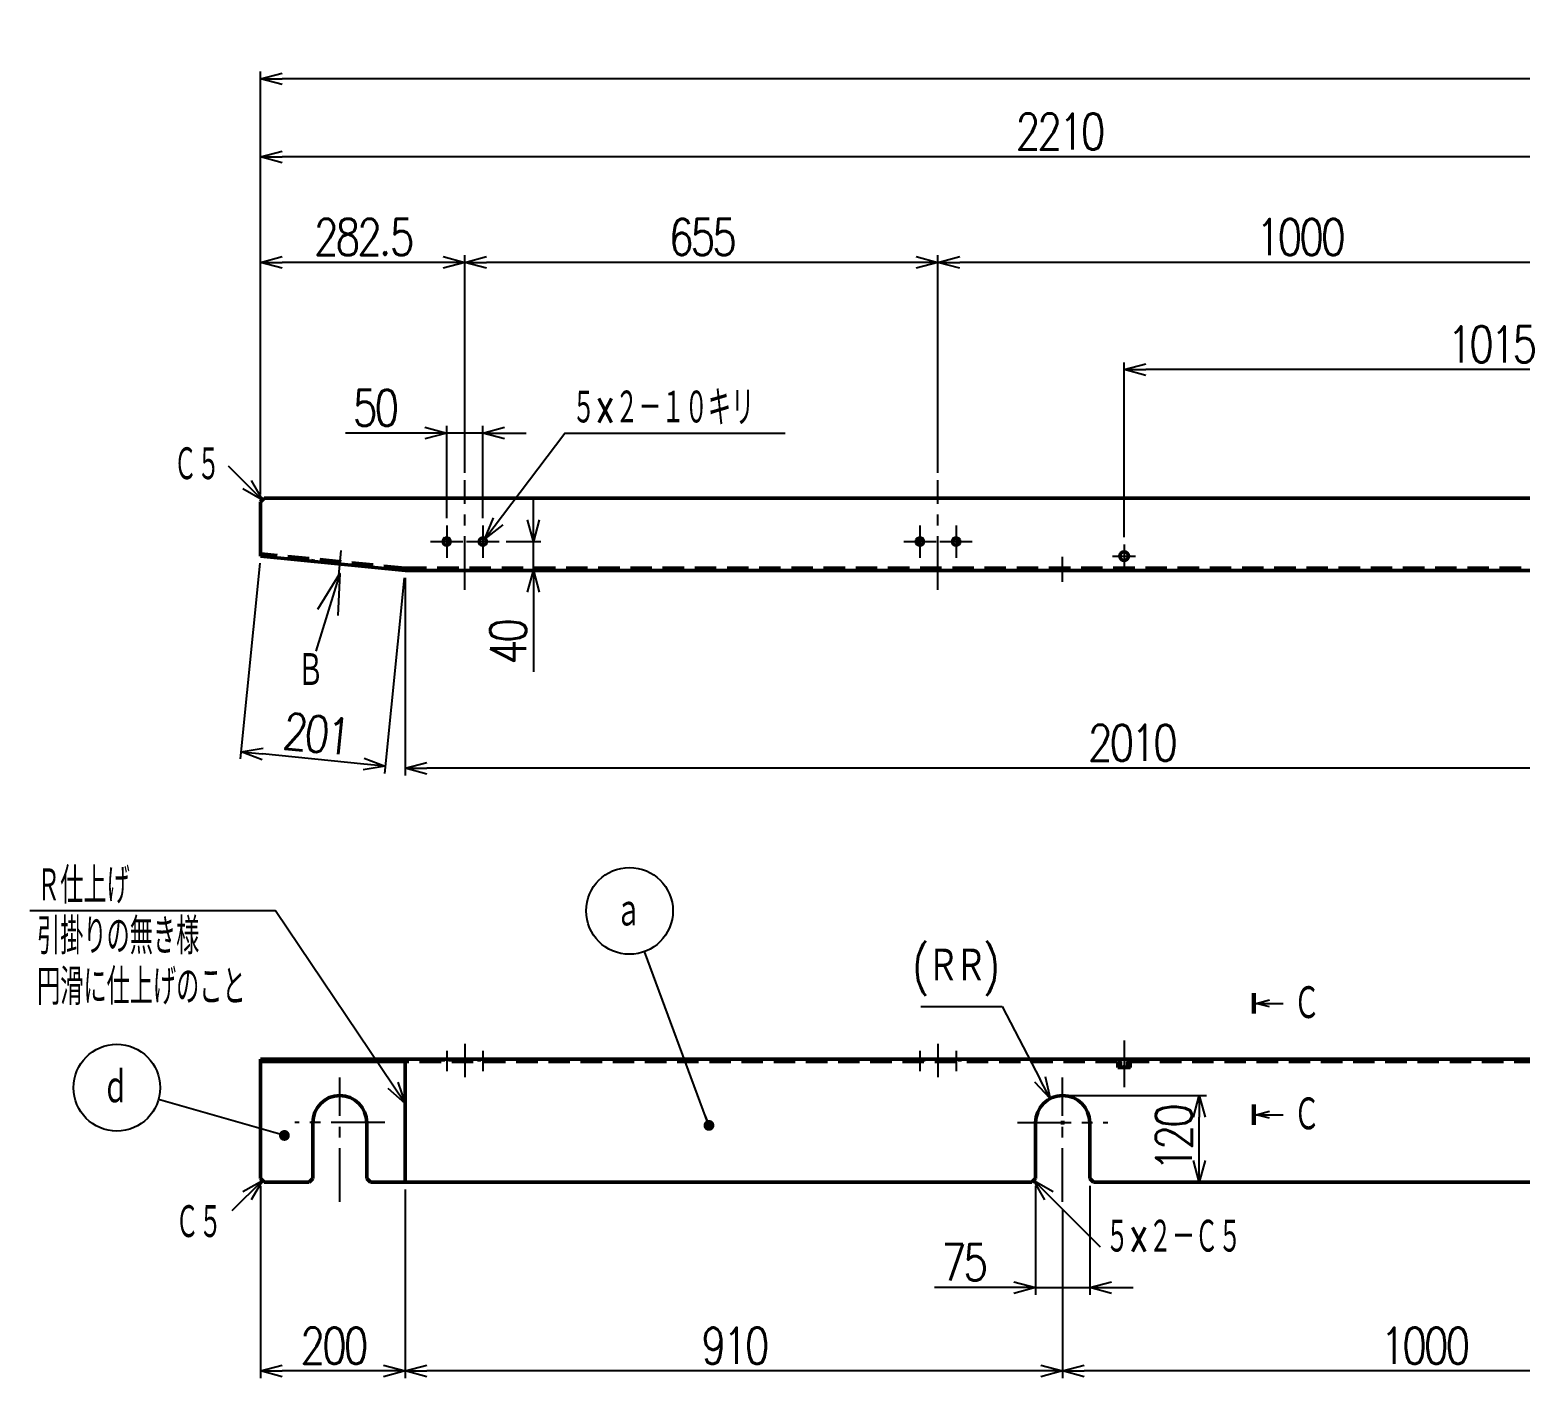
# Model space of a CAD drawing. Header units: millimetres. Extents: x -319 to 7866, y -2757 to 1424.
# Drawn here: x -319 to 1743, y -441 to 1424 of the extents above; entities that cross this region are included whole.
import ezdxf

# ---------------------------------------------------------------- set-up
doc = ezdxf.new("R2010")
doc.units = ezdxf.units.MM
doc.header["$LTSCALE"] = 2.338583
doc.linetypes.add('CENTER', pattern=[50.8, 31.75, -6.35, 6.35, -6.35])
doc.linetypes.add('DASHED', pattern=[19.05, 12.7, -6.35])
doc.layers.add('NoLayerName_001', color=7, linetype='Continuous')
doc.styles.get("Standard").update_dxf_attribs({"font": 'txt', "bigfont": 'extfont2'})
doc.dimstyles.get("Standard").update_dxf_attribs({"dimtxt": 2.5, "dimasz": 2.5, "dimexe": 1.25, "dimexo": 0.625, "dimtad": 1, "dimdec": 3, "dimzin": 0, "dimdsep": 46, "dimtxsty": 'Standard', "dimcen": 2.5, "dimadec": 0, "dimazin": 0, "dimtfac": 0.75, "dimtdec": 3, "dimtmove": 0, "dimatfit": 3, "dimfxl": 1, "dimarcsym": 0})

# ---------------------------------------------------------------- blocks, each defined once
blk = doc.blocks.new('_OPEN30')
at = {"color": 0, "linetype": 'ByBlock', "lineweight": -2}
for p, q in [((-1, 0.267949), (0, 0)), ((0, 0), (-1, -0.267949)), ((0, 0), (-1, 0))]:
    blk.add_line(p, q, dxfattribs=at)
blk = doc.blocks.new('*D80')
at = {"layer": 'Defpoints', "color": 0}
for p in [(1072.5, -165), (1147.5, -165), (1147.5, -315.9)]:
    blk.add_point(p, dxfattribs=at)
at = {"layer": 'NoLayerName_001', "color": 0, "linetype": 'Continuous', "lineweight": 25}
for p, q in [((1072.5, -175), (1072.5, -325.9)), ((1147.5, -175), (1147.5, -325.9)), ((1072.5, -315.9), (932.5, -315.9)), ((1042.5, -315.9), (1012.5, -315.9)), ((1072.5, -315.9), (1147.5, -315.9)), ((1177.5, -315.9), (1207.5, -315.9))]:
    blk.add_line(p, q, dxfattribs=at)
at = {"layer": 'NoLayerName_001', "color": 0, "lineweight": 25, "xscale": 30, "yscale": 30, "zscale": 30}
blk.add_blockref('_OPEN30', (1072.5, -315.9), dxfattribs=at)
at = {"layer": 'NoLayerName_001', "color": 0, "lineweight": 25, "xscale": 30, "yscale": 30, "zscale": 30, "rotation": 180}
blk.add_blockref('_OPEN30', (1147.5, -315.9), dxfattribs=at)
at = {"layer": 'NoLayerName_001', "color": 2, "lineweight": 50, "insert": (972.5, -280.9), "char_height": 50, "attachment_point": 5}
blk.add_mtext('\\W0.8000;\\T0.8750;75', dxfattribs=at)
blk = doc.blocks.new('*D81')
at = {"layer": 'Defpoints', "color": 0}
for p in [(1110, -50), (1299, -50), (1152.5, -170)]:
    blk.add_point(p, dxfattribs=at)
at = {"layer": 'NoLayerName_001', "color": 0, "linetype": 'Continuous', "lineweight": 25}
for p, q in [((1120, -50), (1309, -50)), ((1299, -140), (1299, -80))]:
    blk.add_line(p, q, dxfattribs=at)
at = {"layer": 'NoLayerName_001', "color": 0, "lineweight": 25, "xscale": 30, "yscale": 30, "zscale": 30}
for p, rotation in [((1299, -50), 90), ((1299, -170), 270)]:
    blk.add_blockref('_OPEN30', p, dxfattribs=dict(at, rotation=rotation))
at = {"layer": 'NoLayerName_001', "color": 2, "lineweight": 50, "insert": (1264, -110), "char_height": 50, "attachment_point": 5, "rotation": 90}
blk.add_mtext('\\W0.8000;\\T0.8750;120', dxfattribs=at)
blk = doc.blocks.new('*D84')
at = {"layer": 'Defpoints', "color": 0}
for p in [(1092.6, -54.3), (1110, -87.5)]:
    blk.add_point(p, dxfattribs=at)
at = {"layer": 'NoLayerName_001', "color": 0, "linetype": 'Continuous', "lineweight": 25}
for p, q in [((913.7, 73), (1026.1, 73)), ((1026.1, 73), (1078.7, -27.7))]:
    blk.add_line(p, q, dxfattribs=at)
at = {"layer": 'NoLayerName_001', "color": 0, "linetype": 'Continuous', "lineweight": 50}
for p, q in [((1107.5, -87.5), (1112.5, -87.5)), ((1110, -90), (1110, -85))]:
    blk.add_line(p, q, dxfattribs=at)
at = {"layer": 'NoLayerName_001', "color": 0, "lineweight": 25, "xscale": 30, "yscale": 30, "zscale": 30, "rotation": 297.5985262614327}
blk.add_blockref('_OPEN30', (1092.6, -54.3), dxfattribs=at)
at = {"layer": 'NoLayerName_001', "color": 2, "lineweight": 50, "insert": (961.1, 121.1), "char_height": 50, "attachment_point": 5}
blk.add_mtext('\\W0.8000;\\T0.8750;(ＲＲ)', dxfattribs=at)
blk = doc.blocks.new('_NONE')
blk = doc.blocks.new('DIM_0016')
at = {"color": 3, "linetype": 'Continuous', "lineweight": 25}
blk.add_line((120.1, 83.2), (77.9, 41.1), dxfattribs=at)
blk.add_lwpolyline([(93.2, 67.7), (120.1, 83.2), (104.5, 56.3)], dxfattribs=at)
at = {"color": 2, "linetype": 'Continuous', "lineweight": 50, "width": 0.583333}
blk.add_text('Ｃ５', height=50, dxfattribs=at).set_placement((0, 0))
blk = doc.blocks.new('DIM_0018')
at = {"color": 3, "linetype": 'Continuous', "lineweight": 25}
blk.add_line((0, 103.3), (91.9, 11.4), dxfattribs=at)
blk.add_lwpolyline([(15.5, 76.4), (0, 103.3), (26.9, 87.8)], dxfattribs=at)
at = {"color": 2, "linetype": 'Continuous', "lineweight": 50, "width": 0.583333}
blk.add_text('５×２－Ｃ５', height=50, dxfattribs=at).set_placement((99.5, 0))
blk = doc.blocks.new('DIM_0020')
at = {"color": 3, "linetype": 'Continuous', "lineweight": 25}
for points in [[(519.4, 0), (340, 266.3), (0, 266.3)], [(509.3, 29.4), (519.4, 0), (496, 20.4)]]:
    blk.add_lwpolyline(points, dxfattribs=at)
at = {"color": 2, "linetype": 'Continuous', "lineweight": 50, "width": 0.583333}
for s, p in [('Ｒ仕上げ', (10, 276.3)), ('引掛りの無き様', (10, 206.3)), ('円滑に仕上げのこと', (10, 136.3))]:
    blk.add_text(s, height=50, dxfattribs=at).set_placement(p)
blk = doc.blocks.new('*D94')
at = {"layer": 'Defpoints', "color": 0}
for p in [(200, -170), (1110, -197.2), (200, -431.2)]:
    blk.add_point(p, dxfattribs=at)
at = {"layer": 'NoLayerName_001', "color": 0, "linetype": 'Continuous', "lineweight": 25}
for p, q in [((200, -180), (200, -441.2)), ((1110, -207.2), (1110, -441.2)), ((1080, -431.2), (230, -431.2))]:
    blk.add_line(p, q, dxfattribs=at)
at = {"layer": 'NoLayerName_001', "color": 0, "lineweight": 25, "xscale": 30, "yscale": 30, "zscale": 30}
for p, rotation in [((200, -431.2), 180), ((1110, -431.2), 360)]:
    blk.add_blockref('_OPEN30', p, dxfattribs=dict(at, rotation=rotation))
at = {"layer": 'NoLayerName_001', "color": 2, "lineweight": 50, "insert": (655, -396.2), "char_height": 50, "attachment_point": 5}
blk.add_mtext('\\W0.8000;\\T0.8750;910', dxfattribs=at)
blk = doc.blocks.new('*D95')
at = {"layer": 'Defpoints', "color": 0}
for p in [(0, -165), (200, -170), (0, -431.2)]:
    blk.add_point(p, dxfattribs=at)
at = {"layer": 'NoLayerName_001', "color": 0, "linetype": 'Continuous', "lineweight": 25}
for p, q in [((0, -175), (0, -441.2)), ((200, -180), (200, -441.2)), ((170, -431.2), (30, -431.2))]:
    blk.add_line(p, q, dxfattribs=at)
at = {"layer": 'NoLayerName_001', "color": 0, "lineweight": 25, "xscale": 30, "yscale": 30, "zscale": 30, "rotation": 180}
blk.add_blockref('_OPEN30', (0, -431.2), dxfattribs=at)
at = {"layer": 'NoLayerName_001', "color": 0, "lineweight": 25, "xscale": 30, "yscale": 30, "zscale": 30}
blk.add_blockref('_OPEN30', (200, -431.2), dxfattribs=at)
at = {"layer": 'NoLayerName_001', "color": 2, "lineweight": 50, "insert": (100, -396.2), "char_height": 50, "attachment_point": 5}
blk.add_mtext('\\W0.8000;\\T0.8750;200', dxfattribs=at)
blk = doc.blocks.new('*D96')
at = {"layer": 'Defpoints', "color": 0}
for p in [(1110, -197.2), (2110, -197.2), (1110, -431.2)]:
    blk.add_point(p, dxfattribs=at)
at = {"layer": 'NoLayerName_001', "color": 0, "linetype": 'Continuous', "lineweight": 25}
for p, q in [((1110, -207.2), (1110, -441.2)), ((2110, -207.2), (2110, -441.2)), ((2080, -431.2), (1140, -431.2))]:
    blk.add_line(p, q, dxfattribs=at)
at = {"layer": 'NoLayerName_001', "color": 0, "lineweight": 25, "xscale": 30, "yscale": 30, "zscale": 30}
for p, rotation in [((1110, -431.2), 180), ((2110, -431.2), 360)]:
    blk.add_blockref('_OPEN30', p, dxfattribs=dict(at, rotation=rotation))
at = {"layer": 'NoLayerName_001', "color": 2, "lineweight": 50, "insert": (1610, -396.2), "char_height": 50, "attachment_point": 5}
blk.add_mtext('\\W0.8000;\\T0.8750;1000', dxfattribs=at)
blk = doc.blocks.new('JZB_0013')
at = {"layer": 'NoLayerName_001', "color": 3, "linetype": 'DASHED', "lineweight": 50}
for p, q in [((0, 0.1), (0, 8)), ((0, 0.1), (0.3, 0)), ((3.5, 8), (3.5, 0)), ((13.5, 0), (13.5, 8)), ((16.8, 0), (17, 0.1)), ((17, 0.1), (17, 8)), ((16.8, 0), (0.3, 0))]:
    blk.add_line(p, q, dxfattribs=at)
at = {"layer": 'NoLayerName_001', "color": 3, "linetype": 'DASHED', "lineweight": 50, "start_tangent": (0.968004, -0.250937), "end_tangent": (0.96577, 0.259399)}
for points in [[(0, 0.9), (2.2, 0.3), (4.6, 0.1), (6.5, 0.4), (8.5, 0.9)], [(8.5, 0.9), (10.7, 0.3), (13.1, 0.1), (15, 0.4), (17, 0.9)]]:
    blk.add_spline(points, degree=3, dxfattribs=at)
blk = doc.blocks.new('JZB_0015')
at = {"layer": 'NoLayerName_001', "color": 7, "linetype": 'Continuous', "lineweight": 50}
for p, q in [((0, 166.8), (0, 170)), ((0, 170), (2210, 170)), ((0, 166.8), (200, 166.8)), ((200, 0), (200, 166.8)), ((1072.5, 5), (1072.5, 82.5)), ((1147.5, 82.5), (1147.5, 5)), ((2072.5, 5), (2072.5, 82.5)), ((2147.5, 82.5), (2147.5, 5)), ((1067.5, 0), (1072.5, 5)), ((1147.5, 5), (1152.5, 0)), ((2067.5, 0), (2072.5, 5)), ((2147.5, 5), (2152.5, 0)), ((1067.5, 0), (200, 0)), ((2067.5, 0), (1152.5, 0)), ((2210, 0), (2152.5, 0))]:
    blk.add_line(p, q, dxfattribs=at)
at = {"layer": 'NoLayerName_001', "color": 3, "linetype": 'DASHED', "lineweight": 50}
blk.add_line((2210, 166.8), (200, 166.8), dxfattribs=at)
at = {"layer": 'NoLayerName_001', "color": 7, "linetype": 'Continuous', "lineweight": 50}
for centre in [(1110, 82.5), (2110, 82.5)]:
    blk.add_arc(centre, 37.5, 0, 180, dxfattribs=at)
blk = doc.blocks.new('JZB_0017')
at = {"layer": 'NoLayerName_001', "color": 7, "linetype": 'Continuous', "lineweight": 50}
for p, q in [((0, 5), (0, 166.8)), ((72.3, 82.5), (72.3, 5)), ((146.9, 5), (146.9, 82.5)), ((0, 5), (5, 0)), ((67.3, 0), (72.3, 5)), ((146.9, 5), (151.9, 0)), ((67.3, 0), (5, 0)), ((200, 0), (151.9, 0))]:
    blk.add_line(p, q, dxfattribs=at)
for start_param, end_param in [(0, 1.570796), (4.712389, 6.283185)]:
    blk.add_ellipse((109.6, 82.5), major_axis=(0, 37.5), ratio=0.995037, start_param=start_param, end_param=end_param, dxfattribs=at)
blk = doc.blocks.new('JZB_0020')
at = {"layer": 'NoLayerName_001', "color": 4, "linetype": 'CENTER', "lineweight": 25}
blk.add_line((6, 64.6), (6, 0), dxfattribs=at)
at = {"layer": 'NoLayerName_001', "color": 3, "linetype": 'DASHED', "lineweight": 50}
for p, q in [((0, 38.4), (0, 35.2)), ((12, 35.2), (12, 38.4))]:
    blk.add_line(p, q, dxfattribs=at)
blk = doc.blocks.new('JZB_0021')
at = {"layer": 'NoLayerName_001', "color": 4, "linetype": 'CENTER', "lineweight": 25}
blk.add_line((5, 27.9), (5, 0), dxfattribs=at)
at = {"layer": 'NoLayerName_001', "color": 3, "linetype": 'DASHED', "lineweight": 50}
for p, q in [((0, 16.3), (0, 13.1)), ((10, 13.1), (10, 16.3))]:
    blk.add_line(p, q, dxfattribs=at)
blk = doc.blocks.new('JZB_0022')
at = {"layer": 'NoLayerName_001', "color": 4, "linetype": 'CENTER', "lineweight": 25}
blk.add_line((5, 27.9), (5, 0), dxfattribs=at)
at = {"layer": 'NoLayerName_001', "color": 3, "linetype": 'DASHED', "lineweight": 50}
for p, q in [((0, 16.3), (0, 13.1)), ((10, 13.1), (10, 16.3))]:
    blk.add_line(p, q, dxfattribs=at)
blk = doc.blocks.new('JZB_0023')
at = {"layer": 'NoLayerName_001', "color": 4, "linetype": 'CENTER', "lineweight": 25}
blk.add_line((5, 27.9), (5, 0), dxfattribs=at)
at = {"layer": 'NoLayerName_001', "color": 3, "linetype": 'DASHED', "lineweight": 50}
for p, q in [((0, 16.3), (0, 13.1)), ((10, 13.1), (10, 16.3))]:
    blk.add_line(p, q, dxfattribs=at)
blk = doc.blocks.new('JZB_0024')
at = {"layer": 'NoLayerName_001', "color": 4, "linetype": 'CENTER', "lineweight": 25}
blk.add_line((5, 27.9), (5, 0), dxfattribs=at)
at = {"layer": 'NoLayerName_001', "color": 3, "linetype": 'DASHED', "lineweight": 50}
for p, q in [((0, 16.3), (0, 13.1)), ((10, 13.1), (10, 16.3))]:
    blk.add_line(p, q, dxfattribs=at)
blk = doc.blocks.new('_DOT')
at = {"color": 0, "linetype": 'ByBlock', "lineweight": -2}
blk.add_line((-0.5, 0), (-1, 0), dxfattribs=at)
at = {"color": 0, "linetype": 'ByBlock', "lineweight": -2, "const_width": 0.5}
blk.add_lwpolyline([(-0.25, 0, 1), (0.25, 0, 1)], format="xyb", close=True, dxfattribs=at)
blk = doc.blocks.new('DIM_0004')
at = {"color": 3, "linetype": 'Continuous', "lineweight": 25}
blk.add_lwpolyline([(169.9, 11.2), (80.8, 251.7)], dxfattribs=at)
blk.add_circle((60, 308), 60, dxfattribs=at)
at = {"color": 3, "linetype": 'Continuous', "lineweight": 25, "xscale": 15, "yscale": 15, "zscale": 15, "rotation": 290.3194942663751}
blk.add_blockref('_DOT', (169.9, 11.2), dxfattribs=at)
at = {"color": 2, "linetype": 'Continuous', "lineweight": 50, "width": 0.666667}
blk.add_text('ａ', height=50, dxfattribs=at).set_placement((40, 283))
blk = doc.blocks.new('DIM_0005')
at = {"color": 3, "linetype": 'Continuous', "lineweight": 25}
blk.add_lwpolyline([(291.9, 11.2), (117.7, 60.8)], dxfattribs=at)
blk.add_circle((60, 77.3), 60, dxfattribs=at)
at = {"color": 3, "linetype": 'Continuous', "lineweight": 25, "xscale": 15, "yscale": 15, "zscale": 15, "rotation": 344.1113184333491}
blk.add_blockref('_DOT', (291.9, 11.2), dxfattribs=at)
at = {"color": 2, "linetype": 'Continuous', "lineweight": 50, "width": 0.666667}
blk.add_text('ｄ', height=50, dxfattribs=at).set_placement((40, 52.3))
blk = doc.blocks.new('*D100')
at = {"layer": 'Defpoints', "color": 0}
for p in [(330, 716.3), (377.6, 716.3), (200, 676.3)]:
    blk.add_point(p, dxfattribs=at)
at = {"layer": 'NoLayerName_001', "color": 0, "linetype": 'Continuous', "lineweight": 25}
for p, q in [((377.6, 746.3), (377.6, 776.3)), ((340, 716.3), (387.6, 716.3)), ((377.6, 676.3), (377.6, 716.3)), ((377.6, 676.3), (377.6, 536.3)), ((377.6, 646.3), (377.6, 616.3))]:
    blk.add_line(p, q, dxfattribs=at)
at = {"layer": 'NoLayerName_001', "color": 0, "lineweight": 25, "xscale": 30, "yscale": 30, "zscale": 30}
for p, rotation in [((377.6, 716.3), 270), ((377.6, 676.3), 90)]:
    blk.add_blockref('_OPEN30', p, dxfattribs=dict(at, rotation=rotation))
at = {"layer": 'NoLayerName_001', "color": 2, "lineweight": 50, "insert": (342.6, 576.3), "char_height": 50, "attachment_point": 5, "rotation": 90}
blk.add_mtext('\\W0.8000;\\T0.8750;40', dxfattribs=at)
blk = doc.blocks.new('*D101')
at = {"layer": 'Defpoints', "color": 0}
for p in [(257.5, 866.4), (257.5, 738.8), (307.5, 738.8)]:
    blk.add_point(p, dxfattribs=at)
at = {"layer": 'NoLayerName_001', "color": 0, "linetype": 'Continuous', "lineweight": 25}
for p, q in [((257.5, 866.4), (117.5, 866.4)), ((227.5, 866.4), (197.5, 866.4)), ((257.5, 748.8), (257.5, 876.4)), ((307.5, 866.4), (257.5, 866.4)), ((307.5, 748.8), (307.5, 876.4)), ((337.5, 866.4), (367.5, 866.4))]:
    blk.add_line(p, q, dxfattribs=at)
at = {"layer": 'NoLayerName_001', "color": 0, "lineweight": 25, "xscale": 30, "yscale": 30, "zscale": 30}
blk.add_blockref('_OPEN30', (257.5, 866.4), dxfattribs=at)
at = {"layer": 'NoLayerName_001', "color": 0, "lineweight": 25, "xscale": 30, "yscale": 30, "zscale": 30, "rotation": 180}
blk.add_blockref('_OPEN30', (307.5, 866.4), dxfattribs=at)
at = {"layer": 'NoLayerName_001', "color": 2, "lineweight": 50, "insert": (157.5, 901.4), "char_height": 50, "attachment_point": 5}
blk.add_mtext('\\W0.8000;\\T0.8750;50', dxfattribs=at)
blk = doc.blocks.new('*D102')
at = {"layer": 'Defpoints', "color": 0}
for p in [(1195, 954.3), (2210, 776.3), (1195, 712.3)]:
    blk.add_point(p, dxfattribs=at)
at = {"layer": 'NoLayerName_001', "color": 0, "linetype": 'Continuous', "lineweight": 25}
for p, q in [((1195, 722.3), (1195, 964.3)), ((2180, 954.3), (1225, 954.3)), ((2210, 786.3), (2210, 964.3))]:
    blk.add_line(p, q, dxfattribs=at)
at = {"layer": 'NoLayerName_001', "color": 0, "lineweight": 25, "xscale": 30, "yscale": 30, "zscale": 30}
for p, rotation in [((1195, 954.3), 180), ((2210, 954.3), 360)]:
    blk.add_blockref('_OPEN30', p, dxfattribs=dict(at, rotation=rotation))
at = {"layer": 'NoLayerName_001', "color": 2, "lineweight": 50, "insert": (1702.5, 989.3), "char_height": 50, "attachment_point": 5}
blk.add_mtext('\\W0.8000;\\T0.8750;1015', dxfattribs=at)
blk = doc.blocks.new('*D104')
at = {"layer": 'Defpoints', "color": 0}
for p in [(937.5, 1102.7), (937.5, 801.5), (1937.5, 801.5)]:
    blk.add_point(p, dxfattribs=at)
at = {"layer": 'NoLayerName_001', "color": 0, "linetype": 'Continuous', "lineweight": 25}
for p, q in [((937.5, 811.5), (937.5, 1112.7)), ((1907.5, 1102.7), (967.5, 1102.7)), ((1937.5, 811.5), (1937.5, 1112.7))]:
    blk.add_line(p, q, dxfattribs=at)
at = {"layer": 'NoLayerName_001', "color": 0, "lineweight": 25, "xscale": 30, "yscale": 30, "zscale": 30}
for p, rotation in [((937.5, 1102.7), 180), ((1937.5, 1102.7), 360)]:
    blk.add_blockref('_OPEN30', p, dxfattribs=dict(at, rotation=rotation))
at = {"layer": 'NoLayerName_001', "color": 2, "lineweight": 50, "insert": (1437.5, 1137.7), "char_height": 50, "attachment_point": 5}
blk.add_mtext('\\W0.8000;\\T0.8750;1000', dxfattribs=at)
blk = doc.blocks.new('*D105')
at = {"layer": 'Defpoints', "color": 0}
for p in [(282.5, 1102.7), (282.5, 801.5), (937.5, 801.5)]:
    blk.add_point(p, dxfattribs=at)
at = {"layer": 'NoLayerName_001', "color": 0, "linetype": 'Continuous', "lineweight": 25}
for p, q in [((282.5, 811.5), (282.5, 1112.7)), ((907.5, 1102.7), (312.5, 1102.7)), ((937.5, 811.5), (937.5, 1112.7))]:
    blk.add_line(p, q, dxfattribs=at)
at = {"layer": 'NoLayerName_001', "color": 0, "lineweight": 25, "xscale": 30, "yscale": 30, "zscale": 30, "rotation": 180}
blk.add_blockref('_OPEN30', (282.5, 1102.7), dxfattribs=at)
at = {"layer": 'NoLayerName_001', "color": 0, "lineweight": 25, "xscale": 30, "yscale": 30, "zscale": 30}
blk.add_blockref('_OPEN30', (937.5, 1102.7), dxfattribs=at)
at = {"layer": 'NoLayerName_001', "color": 2, "lineweight": 50, "insert": (610, 1137.7), "char_height": 50, "attachment_point": 5}
blk.add_mtext('\\W0.8000;\\T0.8750;655', dxfattribs=at)
blk = doc.blocks.new('*D106')
at = {"layer": 'Defpoints', "color": 0}
for p in [(0, 1102.7), (282.5, 801.5), (0, 771.3)]:
    blk.add_point(p, dxfattribs=at)
at = {"layer": 'NoLayerName_001', "color": 0, "linetype": 'Continuous', "lineweight": 25}
for p, q in [((0, 781.3), (0, 1112.7)), ((252.5, 1102.7), (30, 1102.7)), ((282.5, 811.5), (282.5, 1112.7))]:
    blk.add_line(p, q, dxfattribs=at)
at = {"layer": 'NoLayerName_001', "color": 0, "lineweight": 25, "xscale": 30, "yscale": 30, "zscale": 30, "rotation": 180}
blk.add_blockref('_OPEN30', (0, 1102.7), dxfattribs=at)
at = {"layer": 'NoLayerName_001', "color": 0, "lineweight": 25, "xscale": 30, "yscale": 30, "zscale": 30}
blk.add_blockref('_OPEN30', (282.5, 1102.7), dxfattribs=at)
at = {"layer": 'NoLayerName_001', "color": 2, "lineweight": 50, "insert": (141.2, 1137.7), "char_height": 50, "attachment_point": 5}
blk.add_mtext('\\W0.8000;\\T0.8750;282.5', dxfattribs=at)
blk = doc.blocks.new('*D111')
at = {"layer": 'Defpoints', "color": 0}
for p in [(200, 676.3), (2210, 676.3), (200, 402.8)]:
    blk.add_point(p, dxfattribs=at)
at = {"layer": 'NoLayerName_001', "color": 0, "linetype": 'Continuous', "lineweight": 25}
for p, q in [((200, 666.3), (200, 392.8)), ((2210, 666.3), (2210, 392.8)), ((2180, 402.8), (230, 402.8))]:
    blk.add_line(p, q, dxfattribs=at)
at = {"layer": 'NoLayerName_001', "color": 0, "lineweight": 25, "xscale": 30, "yscale": 30, "zscale": 30}
for p, rotation in [((200, 402.8), 180), ((2210, 402.8), 360)]:
    blk.add_blockref('_OPEN30', p, dxfattribs=dict(at, rotation=rotation))
at = {"layer": 'NoLayerName_001', "color": 2, "lineweight": 50, "insert": (1205, 437.8), "char_height": 50, "attachment_point": 5}
blk.add_mtext('\\W0.8000;\\T0.8750;2010', dxfattribs=at)
blk = doc.blocks.new('*D113')
at = {"layer": 'Defpoints', "color": 0}
for p in [(0, 696.3), (199.7, 676.3), (-27.1, 425.5)]:
    blk.add_point(p, dxfattribs=at)
at = {"layer": 'NoLayerName_001', "color": 0, "linetype": 'Continuous', "lineweight": 25}
for p, q in [((-1, 686.3), (-28.1, 415.6)), ((198.7, 666.4), (171.6, 395.6)), ((142.8, 408.6), (2.8, 422.6))]:
    blk.add_line(p, q, dxfattribs=at)
at = {"layer": 'NoLayerName_001', "color": 0, "lineweight": 25, "xscale": 30, "yscale": 30, "zscale": 30}
for p, rotation in [((-27.1, 425.5), 174.2894086854105), ((172.6, 405.6), 354.2894086854104)]:
    blk.add_blockref('_OPEN30', p, dxfattribs=dict(at, rotation=rotation))
at = {"layer": 'NoLayerName_001', "color": 2, "lineweight": 50, "insert": (76.2, 450.4), "char_height": 50, "attachment_point": 5, "rotation": 354.2894}
blk.add_mtext('\\W0.8000;\\T0.8750;201', dxfattribs=at)
blk = doc.blocks.new('*D116')
at = {"layer": 'Defpoints', "color": 0}
for p in [(0, 1248.6), (0, 771.3), (2210, 776.3)]:
    blk.add_point(p, dxfattribs=at)
at = {"layer": 'NoLayerName_001', "color": 0, "linetype": 'Continuous', "lineweight": 25}
for p, q in [((0, 781.3), (0, 1258.6)), ((2210, 786.3), (2210, 1258.6)), ((2180, 1248.6), (30, 1248.6))]:
    blk.add_line(p, q, dxfattribs=at)
at = {"layer": 'NoLayerName_001', "color": 0, "lineweight": 25, "xscale": 30, "yscale": 30, "zscale": 30}
for p, rotation in [((0, 1248.6), 180), ((2210, 1248.6), 360)]:
    blk.add_blockref('_OPEN30', p, dxfattribs=dict(at, rotation=rotation))
at = {"layer": 'NoLayerName_001', "color": 2, "lineweight": 50, "insert": (1105, 1283.6), "char_height": 50, "attachment_point": 5}
blk.add_mtext('\\W0.8000;\\T0.8750;2210', dxfattribs=at)
blk = doc.blocks.new('DIM_0023')
at = {"color": 3, "linetype": 'Continuous', "lineweight": 25}
blk.add_line((122.7, 0), (75.7, 47), dxfattribs=at)
blk.add_lwpolyline([(107.2, 26.9), (122.7, 0), (95.8, 15.5)], dxfattribs=at)
at = {"color": 2, "linetype": 'Continuous', "lineweight": 50, "width": 0.583333}
blk.add_text('Ｃ５', height=50, dxfattribs=at).set_placement((0, 24.1))
blk = doc.blocks.new('DIM_0025')
at = {"color": 3, "linetype": 'Continuous', "lineweight": 25}
for points in [[(0, 0), (110.6, 146.1), (415.6, 146.1)], [(24.5, 19.1), (0, 0), (11.7, 28.8)]]:
    blk.add_lwpolyline(points, dxfattribs=at)
at = {"color": 2, "linetype": 'Continuous', "lineweight": 50, "width": 0.583333}
blk.add_text('５×２－１０キリ', height=50, dxfattribs=at).set_placement((120.6, 156.1))
blk = doc.blocks.new('*D123')
at = {"layer": 'Defpoints', "color": 0}
for p in [(0, 1356.6), (0, 771.3), (4383, 771.3)]:
    blk.add_point(p, dxfattribs=at)
at = {"layer": 'NoLayerName_001', "color": 0, "linetype": 'Continuous', "lineweight": 25}
for p, q in [((0, 781.3), (0, 1366.6)), ((4383, 781.3), (4383, 1366.6)), ((4353, 1356.6), (30, 1356.6))]:
    blk.add_line(p, q, dxfattribs=at)
at = {"layer": 'NoLayerName_001', "color": 0, "lineweight": 25, "xscale": 30, "yscale": 30, "zscale": 30}
for p, rotation in [((0, 1356.6), 180), ((4383, 1356.6), 360)]:
    blk.add_blockref('_OPEN30', p, dxfattribs=dict(at, rotation=rotation))
at = {"layer": 'NoLayerName_001', "color": 2, "lineweight": 50, "insert": (2191.5, 1391.6), "char_height": 50, "attachment_point": 5}
blk.add_mtext('\\W0.8000;\\T0.8750;4383', dxfattribs=at)
blk = doc.blocks.new('JZB_0033')
at = {"layer": 'NoLayerName_001', "color": 7, "linetype": 'Continuous', "lineweight": 50}
for p, q in [((0, 95), (0, 20)), ((2210, 100), (5, 100)), ((200, 0), (0, 20)), ((2210, 0), (200, 0))]:
    blk.add_line(p, q, dxfattribs=at)
at = {"layer": 'NoLayerName_001', "color": 3, "linetype": 'DASHED', "lineweight": 50}
for p, q in [((200, 3.2), (2210, 3.2)), ((200, 3.2), (200, 0)), ((1067.5, 3.2), (1067.5, 0)), ((1152.5, 0), (1152.5, 3.2)), ((2067.5, 3.2), (2067.5, 0)), ((2152.5, 0), (2152.5, 3.2))]:
    blk.add_line(p, q, dxfattribs=at)
blk = doc.blocks.new('JZB_0035')
at = {"layer": 'NoLayerName_001', "color": 3, "linetype": 'DASHED', "lineweight": 50}
for p, q in [((0.3, 23.2), (0, 20)), ((200, 3.2), (0.3, 23.2)), ((72.6, 15.9), (72.3, 12.7)), ((147.3, 8.5), (146.9, 5.3)), ((199.7, 0), (200, 3.2))]:
    blk.add_line(p, q, dxfattribs=at)
blk = doc.blocks.new('JZB_0043')
at = {"layer": 'NoLayerName_001', "color": 4, "linetype": 'CENTER', "lineweight": 25}
for p, q in [((22.5, 45), (22.5, 0)), ((0, 22.5), (45, 22.5))]:
    blk.add_line(p, q, dxfattribs=at)
at = {"layer": 'NoLayerName_001', "color": 7, "linetype": 'Continuous', "lineweight": 50}
blk.add_circle((22.5, 22.5), 5, dxfattribs=at)
blk = doc.blocks.new('JZB_0044')
at = {"layer": 'NoLayerName_001', "color": 4, "linetype": 'CENTER', "lineweight": 25}
for p, q in [((22.5, 45), (22.5, 0)), ((0, 22.5), (45, 22.5))]:
    blk.add_line(p, q, dxfattribs=at)
at = {"layer": 'NoLayerName_001', "color": 7, "linetype": 'Continuous', "lineweight": 50}
blk.add_circle((22.5, 22.5), 5, dxfattribs=at)
blk = doc.blocks.new('JZB_0045')
at = {"layer": 'NoLayerName_001', "color": 4, "linetype": 'CENTER', "lineweight": 25}
for p, q in [((22.5, 45), (22.5, 0)), ((0, 22.5), (45, 22.5))]:
    blk.add_line(p, q, dxfattribs=at)
at = {"layer": 'NoLayerName_001', "color": 7, "linetype": 'Continuous', "lineweight": 50}
blk.add_circle((22.5, 22.5), 5, dxfattribs=at)
blk = doc.blocks.new('JZB_0046')
at = {"layer": 'NoLayerName_001', "color": 4, "linetype": 'CENTER', "lineweight": 25}
for p, q in [((22.5, 45), (22.5, 0)), ((0, 22.5), (45, 22.5))]:
    blk.add_line(p, q, dxfattribs=at)
at = {"layer": 'NoLayerName_001', "color": 7, "linetype": 'Continuous', "lineweight": 50}
blk.add_circle((22.5, 22.5), 5, dxfattribs=at)
blk = doc.blocks.new('JZB_0047')
at = {"layer": 'NoLayerName_001', "color": 4, "linetype": 'CENTER', "lineweight": 25}
for p, q in [((16, 32), (16, 0)), ((0, 16), (32, 16))]:
    blk.add_line(p, q, dxfattribs=at)
at = {"layer": 'NoLayerName_001', "color": 7, "linetype": 'Continuous', "lineweight": 50}
blk.add_circle((16, 16), 6, dxfattribs=at)

msp = doc.modelspace()

# ---------------------------------------------------------------- linework, layer by layer
at = {"layer": 'NoLayerName_001', "color": 4, "linetype": 'CENTER', "lineweight": 25}
for p, q in [((282.5, 649.631), (282.5, 801.4888)), ((937.5, 649.631), (937.5, 801.4888)), ((108.0586, 669.5963), (111.5213, 704.2236)), ((1110, 660.481), (1110, 695.281)), ((282.5, 21.6), (282.5, -24.8)), ((937.5, 21.6), (937.5, -24.8)), ((109.6307, -197.1853), (109.6307, -25)), ((1110, -197.1853), (1110, -25)), ((171.9446, -87.5), (47.3168, -87.5)), ((1047.5, -87.5), (1172.5, -87.5))]:
    msp.add_line(p, q, dxfattribs=at)
at = {"layer": 'NoLayerName_001', "color": 7, "linetype": 'Continuous', "lineweight": 50}
msp.add_line((5, 776.281), (0, 771.281), dxfattribs=at)
at = {"layer": 'NoLayerName_001', "color": 2, "linetype": 'Continuous', "lineweight": 50, "const_width": 6.2}
for points in [[(1374.5366, 63.0004), (1374.5366, 91.5504)], [(1374.5366, -62.3316), (1374.5366, -90.8816)]]:
    msp.add_lwpolyline(points, dxfattribs=at)

# ---------------------------------------------------------------- block references
at = {"layer": 'NoLayerName_001', "color": 3, "linetype": 'Continuous', "lineweight": 25}
for name, p in [('DIM_0025', (310.518, 720.2674)), ('DIM_0023', (-120.2181, 773.781)), ('DIM_0020', (-319.4336, -60.9591)), ('DIM_0004', (450.5963, -102.6333)), ('DIM_0005', (-258.9743, -116.5187)), ('DIM_0016', (-117.6495, -250.6526)), ('DIM_0018', (1070, -270.8416))]:
    msp.add_blockref(name, p, dxfattribs=at)
at = {"layer": 'NoLayerName_001'}
for name, p in [('JZB_0033', (0, 676.281)), ('JZB_0043', (235, 693.781)), ('JZB_0046', (285, 693.781)), ('JZB_0044', (890, 693.781)), ('JZB_0045', (940, 693.781)), ('JZB_0047', (1179, 680.281)), ('JZB_0035', (0, 676.3128)), ('JZB_0020', (1189, -38.4209)), ('JZB_0015', (0, -170)), ('JZB_0022', (252.5, -16.3277)), ('JZB_0021', (302.5, -16.3277)), ('JZB_0024', (907.5, -16.3277)), ('JZB_0023', (957.5, -16.3277)), ('JZB_0017', (0, -170)), ('JZB_0013', (1186.5, -11.2))]:
    msp.add_blockref(name, p, dxfattribs=at)

# ---------------------------------------------------------------- texts
at = {"layer": 'NoLayerName_001', "color": 2, "linetype": 'Continuous', "lineweight": 50, "char_height": 50, "attachment_point": 7, "line_spacing_factor": 0.6}
for s, insert in [('\\W0.6667;\\T1.2500;Ｂ', (50.8702, 513.1409)), ('\\W0.6667;\\T1.2500;Ｃ', (1429.5366, 52.2754)), ('\\W0.6667;\\T1.2500;Ｃ', (1429.5366, -101.6066))]:
    msp.add_mtext(s, dxfattribs=dict(at, insert=insert))

# ---------------------------------------------------------------- dimensions: what is measured, and where the dimension line sits
at = {"layer": 'NoLayerName_001', "color": 3, "linetype": 'Continuous', "lineweight": 50}
for base, p1, p2, angle, override, picture, middle, dimtype in [((0, 1356.5953), (4383, 771.281), (0, 771.281), 180, {"dimtxt": 50, "dimasz": 30, "dimexe": 10, "dimexo": 10, "dimgap": 10, "dimzin": 8, "dimblk": 'OPEN30', "dimclrd": 0, "dimclre": 0, "dimclrt": 2, "dimtp": 0, "dimtm": 0, "dimlwd": 25, "dimlwe": 25}, '*D123', (2191.5, 1356.5953), 160), ((0, 1248.5973), (2210, 776.281), (0, 771.281), 180, {"dimtxt": 50, "dimasz": 30, "dimexe": 10, "dimexo": 10, "dimgap": 10, "dimzin": 8, "dimblk": 'OPEN30', "dimclrd": 0, "dimclre": 0, "dimclrt": 2, "dimtp": 0, "dimtm": 0, "dimlwd": 25, "dimlwe": 25}, '*D116', (1105, 1248.5973), 160), ((0, 1102.6899), (282.5, 801.4888), (0, 771.281), 180, {"dimtxt": 50, "dimasz": 30, "dimexe": 10, "dimexo": 10, "dimgap": 10, "dimzin": 8, "dimblk": 'OPEN30', "dimclrd": 0, "dimclre": 0, "dimclrt": 2, "dimtp": 0, "dimtm": 0, "dimlwd": 25, "dimlwe": 25}, '*D106', (141.25, 1102.6899), 160), ((282.5, 1102.6899), (937.5, 801.4888), (282.5, 801.4888), 180, {"dimtxt": 50, "dimasz": 30, "dimexe": 10, "dimexo": 10, "dimgap": 10, "dimzin": 8, "dimblk": 'OPEN30', "dimclrd": 0, "dimclre": 0, "dimclrt": 2, "dimtp": 0, "dimtm": 0, "dimlwd": 25, "dimlwe": 25}, '*D105', (610, 1102.6899), 160), ((937.5, 1102.6899), (1937.5, 801.4888), (937.5, 801.4888), 180, {"dimtxt": 50, "dimasz": 30, "dimexe": 10, "dimexo": 10, "dimgap": 10, "dimzin": 8, "dimblk": 'OPEN30', "dimclrd": 0, "dimclre": 0, "dimclrt": 2, "dimtp": 0, "dimtm": 0, "dimlwd": 25, "dimlwe": 25}, '*D104', (1437.5, 1102.6899), 160), ((1195, 954.2576), (2210, 776.281), (1195, 712.281), 180, {"dimtxt": 50, "dimasz": 30, "dimexe": 10, "dimexo": 10, "dimgap": 10, "dimzin": 8, "dimblk": 'OPEN30', "dimclrd": 0, "dimclre": 0, "dimclrt": 2, "dimtp": 0, "dimtm": 0, "dimlwd": 25, "dimlwe": 25}, '*D102', (1702.5, 954.2576), 160), ((257.5, 866.401), (307.5, 738.781), (257.5, 738.781), 180, {"dimtxt": 50, "dimasz": 30, "dimexe": 10, "dimexo": 10, "dimgap": 10, "dimzin": 8, "dimblk": 'OPEN30', "dimclrd": 0, "dimclre": 0, "dimclrt": 2, "dimtp": 0, "dimtm": 0, "dimlwd": 25, "dimlwe": 25}, '*D101', (157.5, 866.401), 160), ((377.5688, 716.281), (200, 676.281), (330, 716.281), 90, {"dimtxt": 50, "dimasz": 30, "dimexe": 10, "dimexo": 10, "dimgap": 10, "dimzin": 8, "dimblk": 'OPEN30', "dimse1": 1, "dimclrd": 0, "dimclre": 0, "dimclrt": 2, "dimtp": 0, "dimtm": 0, "dimlwd": 25, "dimlwe": 25}, '*D100', (377.5688, 576.281), 160), ((-27.0743, 425.5381), (199.6816, 676.3128, -99.9682), (0, 696.281), 174.2894087, {"dimtxt": 50, "dimasz": 30, "dimexe": 10, "dimexo": 10, "dimgap": 10, "dimdec": 0, "dimzin": 8, "dimblk": 'OPEN30', "dimclrd": 0, "dimclre": 0, "dimclrt": 2, "dimtp": 0, "dimtm": 0, "dimlwd": 25, "dimlwe": 25}, '*D113', (72.7665, 415.554), 161), ((200, 402.8307), (2210, 676.281), (200, 676.281), 180, {"dimtxt": 50, "dimasz": 30, "dimexe": 10, "dimexo": 10, "dimgap": 10, "dimzin": 8, "dimblk": 'OPEN30', "dimclrd": 0, "dimclre": 0, "dimclrt": 2, "dimtp": 0, "dimtm": 0, "dimlwd": 25, "dimlwe": 25}, '*D111', (1205, 402.8307), 160), ((1298.9857, -50), (1152.5, -170), (1110, -50), 90, {"dimtxt": 50, "dimasz": 30, "dimexe": 10, "dimexo": 10, "dimgap": 10, "dimzin": 8, "dimblk": 'OPEN30', "dimse1": 1, "dimclrd": 0, "dimclre": 0, "dimclrt": 2, "dimtp": 0, "dimtm": 0, "dimlwd": 25, "dimlwe": 25}, '*D81', (1298.9857, -110), 160), ((0, -431.1673), (200, -170), (0, -165), 180, {"dimtxt": 50, "dimasz": 30, "dimexe": 10, "dimexo": 10, "dimgap": 10, "dimzin": 8, "dimblk": 'OPEN30', "dimclrd": 0, "dimclre": 0, "dimclrt": 2, "dimtp": 0, "dimtm": 0, "dimlwd": 25, "dimlwe": 25}, '*D95', (100, -431.1673), 160), ((200, -431.1673), (1110, -197.1853), (200, -170), 180, {"dimtxt": 50, "dimasz": 30, "dimexe": 10, "dimexo": 10, "dimgap": 10, "dimzin": 8, "dimblk": 'OPEN30', "dimclrd": 0, "dimclre": 0, "dimclrt": 2, "dimtp": 0, "dimtm": 0, "dimlwd": 25, "dimlwe": 25}, '*D94', (655, -431.1673), 160), ((1110, -431.1673), (2110, -197.1853), (1110, -197.1853), 180, {"dimtxt": 50, "dimasz": 30, "dimexe": 10, "dimexo": 10, "dimgap": 10, "dimzin": 8, "dimblk": 'OPEN30', "dimclrd": 0, "dimclre": 0, "dimclrt": 2, "dimtp": 0, "dimtm": 0, "dimlwd": 25, "dimlwe": 25}, '*D96', (1610, -431.1673), 160)]:
    dim = msp.add_linear_dim(base=base, p1=p1, p2=p2, angle=angle, text='\\W0.8000;\\T0.8750;<>', dimstyle='Standard', override=override, dxfattribs=at)
    dim.commit()
    dim.dimension.update_dxf_attribs({"geometry": picture, "text_midpoint": middle, "dimtype": dimtype})
dim = msp.add_radius_dim(center=(1110, -87.5), mpoint=(1092.6273, -54.2669), text='\\W0.8000;\\T0.8750;(ＲＲ)', dimstyle='Standard', override={"dimtxt": 50, "dimasz": 30, "dimexe": 10, "dimexo": 10, "dimgap": 10, "dimtad": 3, "dimtih": 1, "dimtoh": 1, "dimzin": 8, "dimpost": '(Ｒ<>)', "dimblk1": 'NONE', "dimblk2": 'OPEN30', "dimsah": 1, "dimclrd": 0, "dimclre": 0, "dimclrt": 2, "dimtp": 0, "dimtm": 0, "dimtofl": 0, "dimlwd": 25, "dimlwe": 25}, dxfattribs=at)
dim.commit()
dim.dimension.update_dxf_attribs({"geometry": '*D84', "text_midpoint": (961.1006, 72.9948), "dimtype": 164})
dim = msp.add_linear_dim(base=(1147.5, -315.8953), p1=(1072.5, -165), p2=(1147.5, -165), text='\\W0.8000;\\T0.8750;<>', dimstyle='Standard', override={"dimtxt": 50, "dimasz": 30, "dimexe": 10, "dimexo": 10, "dimgap": 10, "dimzin": 8, "dimblk": 'OPEN30', "dimclrd": 0, "dimclre": 0, "dimclrt": 2, "dimtp": 0, "dimtm": 0, "dimlwd": 25, "dimlwe": 25}, dxfattribs=at)
dim.commit()
dim.dimension.update_dxf_attribs({"geometry": '*D80', "text_midpoint": (972.5, -315.8953), "dimtype": 160})

# ---------------------------------------------------------------- leaders
at = {"layer": 'NoLayerName_001', "color": 2, "linetype": 'Continuous', "lineweight": 50}
for points, override in [([(109.6957, 672.0771), (76.5565, 564.5688)], {"dimasz": 56.19375, "dimldrblk": 'OPEN30'}), ([(1377.6366, 77.2754), (1415.1366, 77.2754)], {"dimasz": 18.7, "dimldrblk": 'OPEN30'}), ([(1377.6366, -76.6066), (1415.1366, -76.6066)], {"dimasz": 18.7, "dimldrblk": 'OPEN30'})]:
    msp.add_leader(points, dimstyle='Standard', override=override, dxfattribs=at)

doc.saveas('drawing.dxf')
